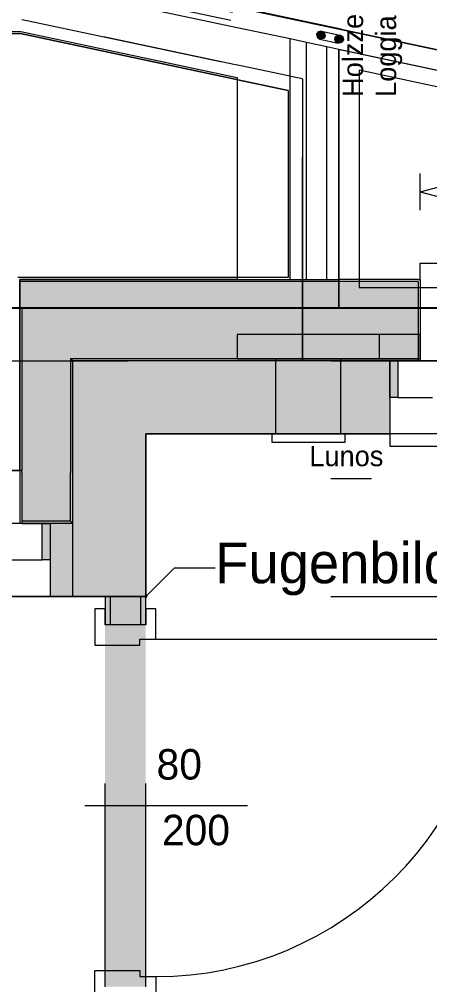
# Model space of a CAD drawing. Header units: metres. Extents: x -3 to 205, y -18 to 45.
# Drawn here: x 15.194 to 16.203, y -1.665 to 0.71 of the extents above; entities that cross this region are included whole.
import ezdxf

# ---------------------------------------------------------------- set-up
doc = ezdxf.new("R2010")
doc.units = ezdxf.units.M
doc.header["$MEASUREMENT"] = 0
doc.set_wipeout_variables(frame=1)
for name, pattern in [('Achse', [0.004, 0.002, -0.001, 0, -0.001]), ('Baufluchtlinie', [0.013, 0.008, -0.005]), ('Punkt 1_1', [0.075, 0.025, -0.05]), ('Untersicht', [0.001, 0.0005, -0.0005]), ('Wipeout_Contour', [1, 0, -1])]:
    doc.linetypes.add(name, pattern=pattern)
for name, color, linetype in [('1._1.Stock PP STG1_3_000 Achsraster', 7, 'Continuous'), ('1._1.Stock PP STG1_3_110 Wand Aussen', 7, 'Continuous'), ('1._1.Stock PP STG1_3_130 Wand Innen', 7, 'Continuous'), ('1._1.Stock PP STG1_3_140 Geländer transparent', 7, 'Continuous'), ('1._1.Stock PP STG1_3_165 Fassadengestaltung 1 Rankgerüst', 7, 'Continuous'), ('1._1.Stock PP STG1_3_165 Fassadengestaltung Bänder', 7, 'Continuous'), ('1._1.Stock PP STG1_3_210 Decke', 7, 'Continuous'), ('1._1.Stock PP STG1_3_220 Bodenaufbau', 7, 'Continuous'), ('1._1.Stock PP STG1_3_220 Bodenaufbau - Außen_ Gefälle', 7, 'Continuous'), ('1._1.Stock PP STG1_3_221 Bodenaufbau - Abdichtung', 7, 'Continuous'), ('1._1.Stock PP STG1_3_221 Bodenaufbau - Terrassenbelag', 7, 'Continuous'), ('1._1.Stock PP STG1_3_240 Unterdämmung', 7, 'Continuous'), ('1._1.Stock PP STG1_3_250 Träger Unterzug', 7, 'Continuous'), ('1._1.Stock PP STG1_3_520 Fixeinbauten', 7, 'Continuous'), ('1._1.Stock PP STG1_3_715 Fassaden Pflanzen', 7, 'Continuous'), ('1._1.Stock PP STG1_3_815 Raumbegrenzung', 7, 'Continuous'), ('1._1.Stock PP STG1_3_915 Allgemein Beschriftung.x', 7, 'Continuous'), ('1._1.Stock PP STG1_3_955 Polierplan Beschriftung', 7, 'Continuous'), ('1._1.Stock PP STG1_3_970 Brandschutz', 7, 'Continuous'), ('1._1.Stock PP STG1_3_Neubau_840 Baulinien', 7, 'Continuous')]:
    doc.layers.add(name, color=color, linetype=linetype)
doc.styles.add('ERSTELLTER_STIL_2', font='')
doc.styles.get('ERSTELLTER_STIL_2').set_extended_font_data('Eurostile')
doc.linetypes.add('Grenze Grundstück', pattern='A,0,[1,415_260415_PP_VA_1_4 1 St1.Shx,S=0.00031746,R=0,X=0,Y=0],-0.04,0', length=0.04)

msp = doc.modelspace()

# ---------------------------------------------------------------- hatches: boundary and pattern name
at = {"layer": '1._1.Stock PP STG1_3_110 Wand Aussen', "linetype": 'Continuous', "lineweight": 13, "true_color": 0xff6400}
for points in [[(15.2, 0), (15.2, 0.0639), (15.1991, 0.065), (15.195, 0.065), (15.195, 0)], [(15.1991, 0.065), (15.2521, 0), (16.175, 0), (16.175, 0.065)], [(15.2521, 0), (15.2, 0.0639), (15.2, 0)], [(15.32, -0.125), (15.32, -0.0832), (15.2521, 0), (15.2, 0), (15.2, -0.125)], [(15.32, 0), (15.2521, 0), (15.32, -0.0832)], [(15.32, -0.0832), (15.3541, -0.125), (16.175, -0.125), (16.175, 0), (15.32, 0)], [(15.325, -0.125), (15.325, -0.0894), (15.32, -0.0832), (15.32, -0.125)], [(15.3541, -0.125), (15.325, -0.0894), (15.325, -0.125)], [(15.32, -0.405), (15.32, -0.125), (15.2, -0.125), (15.2, -0.405)], [(16.125, -0.22), (16.125, -0.13), (16.105, -0.13), (16.105, -0.22)], [(15.32, -0.405), (15.2, -0.405), (15.32, -0.525)], [(15.2, -0.405), (15.2, -0.525), (15.32, -0.525)], [(15.25, -0.53), (15.25, -0.62), (15.27, -0.62), (15.27, -0.53)]]:
    msp.add_hatch(color=30, dxfattribs=at).paths.add_polyline_path(points)
at = {"layer": '1._1.Stock PP STG1_3_110 Wand Aussen', "linetype": 'Continuous', "lineweight": 0, "true_color": 0x373737}
for points in [[(15.325, -0.13), (15.325, -0.125), (15.32, -0.125), (15.32, -0.13)], [(15.325, -0.525), (15.325, -0.13), (15.32, -0.13), (15.32, -0.525)], [(15.3582, -0.13), (15.3541, -0.125), (15.325, -0.125), (15.325, -0.13)], [(15.3541, -0.125), (15.3582, -0.13), (16.175, -0.13), (16.175, -0.125)], [(15.2, -0.53), (15.32, -0.53), (15.32, -0.525), (15.2, -0.525)], [(15.325, -0.525), (15.32, -0.525), (15.325, -0.53)], [(15.32, -0.525), (15.32, -0.53), (15.325, -0.53)]]:
    msp.add_hatch(color=250, dxfattribs=at).paths.add_polyline_path(points)
at = {"layer": '1._1.Stock PP STG1_3_110 Wand Aussen', "linetype": 'Continuous', "lineweight": 13, "true_color": 0x3f7f02}
for points in [[(15.325, -0.13), (15.325, -0.31), (15.505, -0.31), (15.3582, -0.13)], [(15.3582, -0.13), (15.505, -0.31), (15.505, -0.13)], [(15.505, -0.13), (15.505, -0.31), (16.105, -0.31), (16.105, -0.22), (16.105, -0.13)], [(15.505, -0.53), (15.505, -0.31), (15.325, -0.31), (15.325, -0.53)], [(15.27, -0.53), (15.27, -0.62), (15.27, -0.71), (15.325, -0.71), (15.325, -0.53)], [(15.505, -0.53), (15.325, -0.53), (15.505, -0.71)], [(15.325, -0.53), (15.325, -0.71), (15.505, -0.71)]]:
    msp.add_hatch(color=76, dxfattribs=at).paths.add_polyline_path(points)
at = {"layer": '1._1.Stock PP STG1_3_130 Wand Innen', "linetype": 'Continuous', "lineweight": 13, "true_color": 0xfb02fe}
for points in [[(15.4175, -0.71), (15.405, -0.71), (15.405, -0.78), (15.4175, -0.78)], [(15.4925, -0.71), (15.4925, -0.78), (15.505, -0.78), (15.505, -0.71)]]:
    msp.add_hatch(color=6, dxfattribs=at).paths.add_polyline_path(points)
at = {"layer": '1._1.Stock PP STG1_3_130 Wand Innen', "linetype": 'Continuous', "lineweight": 13, "true_color": 0xffaa00}
msp.add_hatch(color=40, dxfattribs=at).paths.add_polyline_path([(15.4175, -0.71), (15.4175, -0.78), (15.4925, -0.78), (15.4925, -0.71)])
at = {"layer": '1._1.Stock PP STG1_3_130 Wand Innen', "linetype": 'Continuous', "lineweight": 0, "true_color": 0xffffff}
msp.add_hatch(color=7, dxfattribs=at).paths.add_polyline_path([(15.505, -0.78), (15.405, -0.78), (15.405, -1.67), (15.505, -1.67)])
at = {"layer": '1._1.Stock PP STG1_3_955 Polierplan Beschriftung', "linetype": 'Continuous', "lineweight": 13, "true_color": 0xfb02fe}
msp.add_hatch(color=6, dxfattribs=at).paths.add_polyline_path([(15.5025, -0.71), (15.5027, -0.711), (15.5032, -0.7118), (15.504, -0.7123), (15.505, -0.7125), (15.506, -0.7123), (15.5068, -0.7118), (15.5073, -0.711), (15.5075, -0.71), (15.5073, -0.709), (15.5068, -0.7082), (15.506, -0.7077), (15.505, -0.7075), (15.504, -0.7077), (15.5032, -0.7082), (15.5027, -0.709)])

# ---------------------------------------------------------------- linework, layer by layer
at = {"layer": '1._1.Stock PP STG1_3_000 Achsraster', "color": 5, "linetype": 'Achse', "lineweight": 0, "ltscale": 1000}
msp.add_line((-1.5, 0), (21, 0), dxfattribs=at)
at = {"layer": '1._1.Stock PP STG1_3_110 Wand Aussen', "color": 7, "linetype": 'Continuous', "lineweight": 13, "ltscale": 1000}
for p, q in [((16.18, 0.07), (16.18, 0.11)), ((16.18, 0.11), (17.98, 0.11)), ((15.1991, 0.065), (15.195, 0.065)), ((16.175, 0.065), (15.1991, 0.065)), ((16.175, 0.07), (16.18, 0.07)), ((16.175, 0.065), (16.175, -0.13)), ((16.18, 0.07), (16.18, 0.065)), ((16.18, 0.07), (16.18, 0.065)), ((16.18, 0.065), (16.18, 0)), ((16.18, 0.065), (16.18, 0)), ((15.2, 0), (15.2, -0.125)), ((15.2, 0), (15.2, -0.125)), ((16.18, 0), (16.18, -0.125)), ((16.18, 0), (16.18, -0.125)), ((15.2, -0.125), (15.2, -0.4)), ((15.325, -0.125), (15.32, -0.125)), ((15.32, -0.125), (15.32, -0.13)), ((15.32, -0.125), (15.32, -0.13)), ((15.32, -0.13), (15.32, -0.405)), ((15.3541, -0.125), (15.325, -0.125)), ((16.175, -0.125), (15.3541, -0.125)), ((16.225, -0.13), (16.125, -0.13)), ((16.125, -0.13), (16.125, -0.22)), ((16.175, -0.13), (16.18, -0.13)), ((16.175, -0.13), (16.18, -0.13)), ((16.175, -0.13), (16.18, -0.13)), ((16.18, -0.125), (16.18, -0.13)), ((16.18, -0.125), (16.18, -0.13)), ((16.125, -0.22), (16.21, -0.22)), ((16.105, -0.31), (16.105, -0.34)), ((16.105, -0.34), (18.055, -0.34)), ((14.175, -0.4), (15.195, -0.4)), ((15.195, -0.4), (15.195, -0.405)), ((15.2, -0.4), (15.195, -0.4)), ((15.195, -0.4), (15.195, -0.4)), ((15.195, -0.4), (15.195, -0.405)), ((15.2, -0.405), (15.2, -0.4)), ((15.2, -0.405), (15.2, -0.4)), ((15.195, -0.405), (15.195, -0.525)), ((15.195, -0.405), (15.195, -0.525)), ((15.2, -0.405), (15.2, -0.53)), ((15.32, -0.525), (15.32, -0.405)), ((15.32, -0.525), (15.32, -0.405)), ((15.25, -0.53), (15.15, -0.53)), ((15.195, -0.525), (15.195, -0.53)), ((15.195, -0.525), (15.195, -0.53)), ((15.2, -0.53), (15.195, -0.53)), ((15.2, -0.53), (15.195, -0.53)), ((15.2, -0.53), (15.195, -0.53)), ((15.32, -0.525), (15.2, -0.525)), ((15.2, -0.53), (15.27, -0.53)), ((15.2, -0.53), (15.27, -0.53)), ((15.2, -0.53), (15.27, -0.53)), ((15.25, -0.62), (15.25, -0.53)), ((15.165, -0.62), (15.25, -0.62)), ((14.1, -0.71), (15.27, -0.71)), ((15.27, -0.71), (15.27, -0.71))]:
    msp.add_line(p, q, dxfattribs=at)
at = {"layer": '1._1.Stock PP STG1_3_110 Wand Aussen', "color": 1, "linetype": 'Baufluchtlinie', "lineweight": 0, "ltscale": 1000}
for p, q in [((15.2, 0), (15.195, 0)), ((15.2, 0), (15.195, 0)), ((15.2521, 0), (15.2, 0)), ((15.32, 0), (15.2521, 0)), ((16.175, 0), (15.32, 0))]:
    msp.add_line(p, q, dxfattribs=at)
at = {"layer": '1._1.Stock PP STG1_3_110 Wand Aussen', "color": 7, "linetype": 'Continuous', "lineweight": 18, "ltscale": 1000}
for p, q in [((15.3582, -0.13), (15.325, -0.13)), ((15.325, -0.13), (15.325, -0.31)), ((15.325, -0.13), (15.325, -0.31)), ((15.505, -0.13), (15.3582, -0.13)), ((16.105, -0.13), (15.505, -0.13)), ((16.105, -0.13), (16.175, -0.13)), ((16.105, -0.13), (16.105, -0.22)), ((16.105, -0.13), (16.105, -0.22)), ((16.105, -0.13), (16.105, -0.22)), ((16.105, -0.13), (16.175, -0.13)), ((16.105, -0.13), (16.175, -0.13)), ((16.105, -0.22), (16.105, -0.31)), ((16.105, -0.22), (16.105, -0.31)), ((15.325, -0.31), (15.325, -0.525)), ((15.325, -0.53), (15.27, -0.53)), ((15.27, -0.53), (15.27, -0.62)), ((15.27, -0.53), (15.27, -0.62)), ((15.27, -0.53), (15.27, -0.62)), ((15.325, -0.53), (15.325, -0.525)), ((15.325, -0.53), (15.325, -0.525)), ((15.27, -0.62), (15.27, -0.71)), ((15.27, -0.62), (15.27, -0.71))]:
    msp.add_line(p, q, dxfattribs=at)
at = {"layer": '1._1.Stock PP STG1_3_110 Wand Aussen', "color": 8, "linetype": 'Punkt 1_1', "lineweight": 13, "ltscale": 1000}
for p, q in [((14.175, -0.4), (15.195, -0.4)), ((14.1, -0.71), (15.27, -0.71))]:
    msp.add_line(p, q, dxfattribs=at)
at = {"layer": '1._1.Stock PP STG1_3_110 Wand Aussen', "color": 7, "linetype": 'Continuous', "lineweight": 13, "ltscale": 1000, "flags": 128}
for points in [[(15.195, 0.07), (15.195, 0.065)], [(16.175, 0.07), (15.195, 0.07)], [(15.195, 0.065), (15.195, 0)], [(15.195, 0), (15.195, -0.4)]]:
    msp.add_lwpolyline(points, dxfattribs=at)
for points in [[(16.125, -0.22), (16.105, -0.22), (16.105, -0.13), (16.125, -0.13)], [(15.25, -0.53), (15.27, -0.53), (15.27, -0.62), (15.25, -0.62)]]:
    msp.add_lwpolyline(points, close=True, dxfattribs=at)
at = {"layer": '1._1.Stock PP STG1_3_110 Wand Aussen', "color": 7, "linetype": 'Continuous', "lineweight": 18, "ltscale": 1000, "flags": 128}
for points in [[(15.505, -0.31), (16.105, -0.31)], [(15.505, -0.53), (15.505, -0.31)], [(15.505, -0.71), (15.505, -0.53)], [(15.27, -0.71), (15.505, -0.71)]]:
    msp.add_lwpolyline(points, dxfattribs=at)
at = {"layer": '1._1.Stock PP STG1_3_130 Wand Innen', "color": 7, "linetype": 'Continuous', "lineweight": 18, "ltscale": 1000}
for p, q in [((15.4175, -0.71), (15.4175, -0.78)), ((15.4925, -0.78), (15.4925, -0.71)), ((15.4175, -0.78), (15.405, -0.78)), ((15.4175, -0.78), (15.405, -0.78)), ((15.4175, -0.78), (15.405, -0.78)), ((15.4925, -0.78), (15.4175, -0.78)), ((15.4925, -0.78), (15.4175, -0.78)), ((15.4925, -0.78), (15.4175, -0.78)), ((15.505, -0.78), (15.4925, -0.78)), ((15.505, -0.78), (15.4925, -0.78)), ((15.505, -0.78), (15.4925, -0.78))]:
    msp.add_line(p, q, dxfattribs=at)
at = {"layer": '1._1.Stock PP STG1_3_130 Wand Innen', "color": 7, "linetype": 'Continuous', "lineweight": 13, "ltscale": 1000}
for p, q in [((15.405, -0.74), (15.38, -0.74)), ((15.38, -0.74), (15.38, -0.83)), ((15.405, -0.78), (15.405, -0.74)), ((15.53, -0.74), (15.505, -0.74)), ((15.505, -0.74), (15.505, -0.78)), ((15.53, -0.815), (15.53, -0.74)), ((15.505, -0.78), (15.405, -0.78)), ((15.38, -0.83), (15.49, -0.83)), ((15.49, -0.83), (15.49, -0.815)), ((15.49, -0.815), (15.53, -0.815)), ((15.53, -0.815), (16.36, -0.815)), ((15.755, -1.225), (15.355, -1.225)), ((15.38, -1.63), (15.49, -1.63)), ((15.38, -1.71), (15.38, -1.63)), ((15.49, -1.63), (15.49, -1.645)), ((15.49, -1.645), (15.53, -1.645)), ((15.53, -1.645), (15.53, -1.71))]:
    msp.add_line(p, q, dxfattribs=at)
at = {"layer": '1._1.Stock PP STG1_3_130 Wand Innen', "color": 8, "linetype": 'Untersicht', "lineweight": 13, "ltscale": 1000}
for p, q in [((15.405, -1.67), (15.405, -0.78)), ((15.505, -1.67), (15.505, -0.78))]:
    msp.add_line(p, q, dxfattribs=at)
at = {"layer": '1._1.Stock PP STG1_3_130 Wand Innen', "color": 7, "linetype": 'Continuous', "lineweight": 18, "ltscale": 1000, "flags": 128}
for points in [[(15.405, -0.71), (15.405, -0.78)], [(15.4175, -0.71), (15.405, -0.71)], [(15.4925, -0.71), (15.4175, -0.71)], [(15.505, -0.71), (15.4925, -0.71)], [(15.505, -0.78), (15.505, -0.71)]]:
    msp.add_lwpolyline(points, dxfattribs=at)
at = {"layer": '1._1.Stock PP STG1_3_130 Wand Innen', "color": 7, "linetype": 'Continuous', "lineweight": 13, "ltscale": 1000}
msp.add_arc((15.53, -0.815), 0.83, 270, 0, dxfattribs=at)
at = {"layer": '1._1.Stock PP STG1_3_165 Fassadengestaltung 1 Rankgerüst', "color": 7, "linetype": 'Continuous', "lineweight": 18, "ltscale": 1000}
for p, q in [((15.9291, 0.6796), (15.9244, 0.6734)), ((15.9244, 0.6734), (15.9262, 0.6658)), ((15.9375, 0.6809), (15.9291, 0.6796)), ((15.9375, 0.6809), (15.9446, 0.6763)), ((15.9446, 0.6763), (15.9464, 0.6687))]:
    msp.add_line(p, q, dxfattribs=at)
at = {"layer": '1._1.Stock PP STG1_3_165 Fassadengestaltung 1 Rankgerüst', "color": 7, "linetype": 'Continuous', "lineweight": 18, "ltscale": 1000, "flags": 128}
for points in [[(15.9375, 0.6809), (15.9821, 0.6714)], [(15.9821, 0.6714), (15.9892, 0.6669)], [(15.9892, 0.6669), (15.991, 0.6593)]]:
    msp.add_lwpolyline(points, dxfattribs=at)
at = {"layer": '1._1.Stock PP STG1_3_165 Fassadengestaltung Bänder', "color": 7, "linetype": 'Continuous', "lineweight": 13, "ltscale": 1000, "flags": 128}
for points in [[(0, 0), (0, 0.0617), (3.72, 0.85), (5.89, 0.85), (13.09, 0.85), (15.21, 0.85), (18.985, 0.05), (18.985, 0), (18.935, 0), (18.935, 0.0074), (15.21, 0.8), (3.72, 0.8)], [(15.98, 0.6362), (15.98, 0), (18.935, 0), (18.935, 0.0074)], [(16.03, 0.05), (18.5194, 0.05), (16.03, 0.5846)]]:
    msp.add_lwpolyline(points, close=True, dxfattribs=at)
at = {"layer": '1._1.Stock PP STG1_3_165 Fassadengestaltung Bänder', "color": 7, "linetype": 'Continuous', "lineweight": 18, "ltscale": 1000, "flags": 128}
for points in [[(14.17, 0.85), (15.2152, 0.85), (18.985, 0.0511)], [(15.98, 0.6362), (15.21, 0.8), (14.17, 0.8)], [(15.98, 0), (15.98, 0.6362)], [(18.5194, 0.05), (16.03, 0.5846)], [(16.03, 0.5846), (16.03, 0.05)], [(16.03, 0.05), (18.5194, 0.05)], [(18.985, 0), (15.98, 0)]]:
    msp.add_lwpolyline(points, dxfattribs=at)
at = {"layer": '1._1.Stock PP STG1_3_210 Decke', "color": 7, "linetype": 'Continuous', "lineweight": 13, "ltscale": 1000, "true_color": 0xf4f4f4, "flags": 128}
for points in [[(12.96, -0.13), (13.04, -0.13), (13.04, 0.71), (15.2005, 0.71)], [(15.2005, 0.71), (15.89, 0.5633), (15.89, -0.13)], [(0.1305, -0.13), (0.1845, -14.87), (5.505, -14.87), (5.505, -15.84), (13.475, -15.84), (13.475, -14.87), (18.8055, -14.87), (18.8546, -0.13), (15.89, -0.13)], [(0.1305, -0.13), (0.1845, -14.87), (5.505, -14.87), (5.505, -15.84), (13.475, -15.84), (13.475, -14.87), (18.8055, -14.87), (18.8546, -0.13), (15.89, -0.13)], [(0.1305, -0.13), (0.1845, -14.87), (5.505, -14.87), (5.505, -15.84), (13.475, -15.84), (13.475, -14.87), (18.8055, -14.87), (18.8546, -0.13), (15.89, -0.13)]]:
    msp.add_lwpolyline(points, dxfattribs=at)
msp.add_lwpolyline([(12.96, -0.13), (15.225, -0.13), (15.325, -0.13), (15.325, -0.71), (12.96, -0.71)], close=True, dxfattribs=at)
at = {"layer": '1._1.Stock PP STG1_3_210 Decke', "color": 7, "linetype": 'Continuous', "lineweight": 18, "ltscale": 1000, "flags": 128}
for points in [[(15.89, -0.13), (15.325, -0.13)], [(15.325, -0.13), (15.325, -0.71)], [(15.89, -0.13), (15.325, -0.13)], [(15.325, -0.13), (15.325, -0.71)], [(15.89, -0.13), (15.325, -0.13)], [(15.325, -0.13), (15.325, -0.71)], [(15.325, -0.71), (12.96, -0.71)], [(15.325, -0.71), (12.96, -0.71)], [(15.325, -0.71), (12.96, -0.71)]]:
    msp.add_lwpolyline(points, dxfattribs=at)
at = {"layer": '1._1.Stock PP STG1_3_220 Bodenaufbau', "color": 7, "linetype": 'Continuous', "lineweight": 13, "ltscale": 1000, "true_color": 0xf4f4f4, "flags": 128}
msp.add_lwpolyline([(3.445, -0.31), (0.3111, -0.31), (0.3639, -14.69), (5.685, -14.69), (5.685, -15.66), (13.295, -15.66), (13.295, -14.69), (18.6261, -14.69), (18.674, -0.31), (15.505, -0.31), (15.505, -0.71), (12.78, -0.71), (12.78, -0.13), (6.2, -0.13), (6.2, -0.71), (3.445, -0.71)], close=True, dxfattribs=at)
at = {"layer": '1._1.Stock PP STG1_3_220 Bodenaufbau - Außen_ Gefälle', "color": 7, "linetype": 'Continuous', "lineweight": 13, "ltscale": 1000, "true_color": 0xf4f4f4, "flags": 128}
msp.add_lwpolyline([(15.1974, 0.68), (15.86, 0.539), (15.86, 0.07), (15.195, 0.07), (15.195, -0.4), (13.09, -0.4), (13.09, 0.68)], close=True, dxfattribs=at)
at = {"layer": '1._1.Stock PP STG1_3_221 Bodenaufbau - Abdichtung', "color": 171, "linetype": 'Untersicht', "lineweight": 13, "ltscale": 1000, "true_color": 0x6c6cff, "flags": 128}
for points in [[(15.89, -0.13), (15.325, -0.13)], [(15.325, -0.13), (15.325, -0.53)], [(15.3252, -0.53), (15.3252, -0.13)], [(15.325, -0.53), (13.37, -0.53)]]:
    msp.add_lwpolyline(points, dxfattribs=at)
at = {"layer": '1._1.Stock PP STG1_3_240 Unterdämmung', "color": 30, "linetype": 'Continuous', "lineweight": 13, "ltscale": 1000, "true_color": 0xff6400, "flags": 128}
msp.add_lwpolyline([(11.09, -0.13), (12.96, -0.13), (15.195, -0.13), (15.195, 0.07), (15.98, 0.07), (15.98, 0.6362), (15.21, 0.8), (11.09, 0.8)], dxfattribs=at)
at = {"layer": '1._1.Stock PP STG1_3_250 Träger Unterzug', "color": 7, "linetype": 'Achse', "lineweight": 13, "ltscale": 1000}
msp.add_line((12.96, -0.42), (18.8546, -0.42), dxfattribs=at)
at = {"layer": '1._1.Stock PP STG1_3_250 Träger Unterzug', "color": 7, "linetype": 'Untersicht', "lineweight": 13, "ltscale": 1000, "flags": 128}
for points in [[(12.96, -0.13), (18.8546, -0.13)], [(12.96, -0.71), (18.8546, -0.71)]]:
    msp.add_lwpolyline(points, dxfattribs=at)
at = {"layer": '1._1.Stock PP STG1_3_520 Fixeinbauten', "color": 8, "linetype": 'Untersicht', "lineweight": 0, "ltscale": 1000, "flags": 128}
for points in [[(16.08, -0.065), (15.73, -0.065)], [(15.73, -0.065), (15.73, -0.125)], [(16.08, -0.125), (16.08, -0.065)], [(16.18, -0.065), (16.08, -0.065)], [(16.18, -0.125), (16.18, -0.065)], [(15.73, -0.125), (16.08, -0.125)], [(15.825, -0.31), (15.825, -0.125)], [(15.985, -0.31), (15.985, -0.125)], [(16.08, -0.125), (16.18, -0.125)], [(15.995, -0.31), (15.815, -0.31)], [(15.815, -0.31), (15.815, -0.33)], [(15.815, -0.33), (15.995, -0.33)], [(15.995, -0.33), (15.995, -0.31)]]:
    msp.add_lwpolyline(points, dxfattribs=at)
at = {"layer": '1._1.Stock PP STG1_3_715 Fassaden Pflanzen', "color": 7, "linetype": 'Continuous', "lineweight": 13, "ltscale": 1000}
for p, q in [((15.9852, 0.686), (15.2223, 0.8484)), ((15.2119, 0.7995), (15.9748, 0.6371))]:
    msp.add_line(p, q, dxfattribs=at)
at = {"layer": '1._1.Stock PP STG1_3_815 Raumbegrenzung', "color": 254, "linetype": 'Continuous', "lineweight": 13, "ltscale": 1000, "flags": 128}
msp.add_lwpolyline([(13.09, -0.4), (15.195, -0.4), (15.195, 0.07), (15.86, 0.07), (15.86, 0.539), (15.1974, 0.68), (13.09, 0.68)], close=True, dxfattribs=at)
at = {"layer": '1._1.Stock PP STG1_3_955 Polierplan Beschriftung', "color": 6, "linetype": 'Continuous', "lineweight": 13, "ltscale": 1000, "true_color": 0xfb02fe}
for p, q in [((15.5068, -0.7082), (15.5757, -0.6393)), ((15.5757, -0.6393), (15.6757, -0.6393))]:
    msp.add_line(p, q, dxfattribs=at)
msp.add_circle((15.505, -0.71), 0.0025, dxfattribs=at)
at = {"layer": '1._1.Stock PP STG1_3_970 Brandschutz', "color": 16, "linetype": 'Continuous', "lineweight": 13, "ltscale": 1000, "true_color": 0x7e0000}
for p, q in [((16.18, 0.2404), (16.18, 0.331)), ((16.18, 0.2857), (16.2267, 0.2982)), ((16.18, 0.2857), (16.2267, 0.2732))]:
    msp.add_line(p, q, dxfattribs=at)
at = {"layer": '1._1.Stock PP STG1_3_Neubau_840 Baulinien', "color": 1, "linetype": 'Continuous', "lineweight": 25, "ltscale": 1000, "true_color": 0xfb0106, "flags": 128}
msp.add_lwpolyline([(-3.0225, 0.0171), (0, 0), (18.985, 0), (23.9775, -0.0042)], dxfattribs=at)
at = {"layer": '1._1.Stock PP STG1_3_Neubau_840 Baulinien', "color": 76, "linetype": 'Grenze Grundstück', "lineweight": 13, "ltscale": 1000, "true_color": 0x3f7f02, "flags": 128}
msp.add_lwpolyline([(0.0591, -18), (0.0564, -12.2031), (0, -0.0002), (18.985, -0.0012), (18.958, -11.4452), (18.914, -18)], dxfattribs=at)

# ---------------------------------------------------------------- texts
at = {"layer": '1._1.Stock PP STG1_3_130 Wand Innen', "color": 7, "linetype": 'Continuous', "lineweight": 13, "char_height": 0.075, "attachment_point": 9, "style": 'ERSTELLTER_STIL_2'}
for s, insert in [('\\A1;{\\pqr;\\pt0;\\fEurostile|b0|i0|c0|p0;\\W1.000000;80}', (15.643, -1.1614)), ('\\A1;{\\pqr;\\pt0;\\fEurostile|b0|i0|c0|p0;\\W1.000000;200}', (15.712, -1.323))]:
    msp.add_mtext(s, dxfattribs=dict(at, insert=insert))
at = {"layer": '1._1.Stock PP STG1_3_915 Allgemein Beschriftung.x', "color": 250, "linetype": 'Continuous', "lineweight": 13, "true_color": 0x3f3f3f, "insert": (15.9982, -0.3394), "char_height": 0.05, "attachment_point": 2, "style": 'ERSTELLTER_STIL_2'}
msp.add_mtext('\\A1;{\\pqc;\\fEurostile|b0|i0|c0|p0;\\W1.000000;Lunos}', dxfattribs=at)
at = {"layer": '1._1.Stock PP STG1_3_955 Polierplan Beschriftung', "color": 6, "linetype": 'Continuous', "lineweight": 13, "true_color": 0xfb02fe, "insert": (15.6757, -0.6424), "char_height": 0.1, "attachment_point": 4, "style": 'ERSTELLTER_STIL_2'}
msp.add_mtext('\\A1;{\\pql;\\fEurostile|b0|i0|c0|p0;\\W1.000000;Fugenbildung}', dxfattribs=at)

# ---------------------------------------------------------------- next in the draw order: wipeouts: each hides what was drawn before it
at = {"color": 254, "linetype": 'Wipeout_Contour', "lineweight": 0, "ltscale": 44.66681}
msp.add_wipeout([(15.21, 0.8), (14.6334, 0.8), (15.1974, 0.68)], dxfattribs=at).dxf.layer = '1._1.Stock PP STG1_3_140 Geländer transparent'
at = {"color": 254, "linetype": 'Wipeout_Contour', "lineweight": 0, "ltscale": 48.435328}
msp.add_wipeout([(15.95, 0.6426), (15.95, 0.6278), (15.98, 0.6362)], dxfattribs=at).dxf.layer = '1._1.Stock PP STG1_3_140 Geländer transparent'

# ---------------------------------------------------------------- next in the draw order: hatches: boundary and pattern name
at = {"layer": '1._1.Stock PP STG1_3_165 Fassadengestaltung 1 Rankgerüst', "linetype": 'Continuous', "lineweight": 13}
msp.add_hatch(color=5, dxfattribs=at).paths.add_polyline_path([(15.9737, 0.6694, 0.414214), (15.9722, 0.6553, 0.414214), (15.9863, 0.6538, 0.414214), (15.9878, 0.6679, 0.414214)])

# ---------------------------------------------------------------- next in the draw order: linework, layer by layer
at = {"layer": '1._1.Stock PP STG1_3_165 Fassadengestaltung 1 Rankgerüst', "color": 7, "linetype": 'Continuous', "lineweight": 18, "ltscale": 1000, "flags": 128}
for points in [[(15.9863, 0.653), (15.9779, 0.6518)], [(15.991, 0.6593), (15.9863, 0.653)]]:
    msp.add_lwpolyline(points, dxfattribs=at)
at = {"layer": '1._1.Stock PP STG1_3_165 Fassadengestaltung 1 Rankgerüst', "color": 7, "linetype": 'Continuous', "lineweight": 18, "ltscale": 1000}
msp.add_circle((15.98, 0.6616), 0.01, dxfattribs=at)

# ---------------------------------------------------------------- next in the draw order: wipeouts: each hides what was drawn before it
at = {"color": 254, "linetype": 'Wipeout_Contour', "lineweight": 0, "ltscale": 56.470311}
msp.add_wipeout([(14.6334, 0.8), (13.13, 0.8), (13.13, 0.68), (15.1974, 0.68)], dxfattribs=at).dxf.layer = '1._1.Stock PP STG1_3_140 Geländer transparent'
at = {"color": 254, "linetype": 'Wipeout_Contour', "lineweight": 0, "ltscale": 63.771197}
msp.add_wipeout([(15.9, 0.6139), (15.95, 0.6278), (15.95, 0.6426), (15.9, 0.6532)], dxfattribs=at).dxf.layer = '1._1.Stock PP STG1_3_140 Geländer transparent'

# ---------------------------------------------------------------- next in the draw order: hatches: boundary and pattern name
at = {"layer": '1._1.Stock PP STG1_3_165 Fassadengestaltung 1 Rankgerüst', "linetype": 'Continuous', "lineweight": 13}
msp.add_hatch(color=5, dxfattribs=at).paths.add_polyline_path([(15.9417, 0.6625), (15.9464, 0.6687), (15.9446, 0.6763), (15.9375, 0.6809), (15.9291, 0.6796), (15.9244, 0.6734), (15.9262, 0.6658), (15.9333, 0.6613)])

# ---------------------------------------------------------------- next in the draw order: linework, layer by layer
at = {"layer": '1._1.Stock PP STG1_3_140 Geländer transparent', "color": 7, "linetype": 'Continuous', "lineweight": 18, "ltscale": 1000, "flags": 128}
msp.add_lwpolyline([(13.13, 0.68), (15.1974, 0.68)], dxfattribs=at)
at = {"layer": '1._1.Stock PP STG1_3_165 Fassadengestaltung 1 Rankgerüst', "color": 7, "linetype": 'Continuous', "lineweight": 18, "ltscale": 1000}
for p, q in [((15.9262, 0.6658), (15.9333, 0.6613)), ((15.9464, 0.6687), (15.9417, 0.6625)), ((15.9417, 0.6625), (15.9333, 0.6613))]:
    msp.add_line(p, q, dxfattribs=at)
at = {"layer": '1._1.Stock PP STG1_3_165 Fassadengestaltung 1 Rankgerüst', "color": 7, "linetype": 'Continuous', "lineweight": 18, "ltscale": 1000, "flags": 128}
msp.add_lwpolyline([(15.9333, 0.6613), (15.9779, 0.6518)], dxfattribs=at)

# ---------------------------------------------------------------- next in the draw order: wipeouts: each hides what was drawn before it
at = {"color": 254, "linetype": 'Wipeout_Contour', "lineweight": 0, "ltscale": 63.594543}
msp.add_wipeout([(15.86, 0.6028), (15.9, 0.6139), (15.9, 0.6532), (15.86, 0.6617)], dxfattribs=at).dxf.layer = '1._1.Stock PP STG1_3_140 Geländer transparent'
at = {"color": 254, "linetype": 'Wipeout_Contour', "lineweight": 0, "ltscale": 63.915082}
msp.add_wipeout([(15.98, 0.07), (15.98, 0.6362), (15.95, 0.6278), (15.95, 0.07)], dxfattribs=at).dxf.layer = '1._1.Stock PP STG1_3_140 Geländer transparent'

# ---------------------------------------------------------------- next in the draw order: linework, layer by layer
at = {"layer": '1._1.Stock PP STG1_3_140 Geländer transparent', "color": 7, "linetype": 'Continuous', "lineweight": 18, "ltscale": 1000, "flags": 128}
for points in [[(15.95, 0.6426), (15.9, 0.6532)], [(15.98, 0.07), (15.98, 0.6362)]]:
    msp.add_lwpolyline(points, dxfattribs=at)

# ---------------------------------------------------------------- next in the draw order: texts
at = {"layer": '1._1.Stock PP STG1_3_915 Allgemein Beschriftung.x', "color": 1, "linetype": 'Continuous', "lineweight": 0, "insert": (15.9894, 0.5191), "char_height": 0.05, "width": 0.449098, "attachment_point": 1, "rotation": 90, "line_spacing_factor": 0.975007, "style": 'ERSTELLTER_STIL_2'}
msp.add_mtext('\\A1;{\\pql;\\fEurostile|b0|i0|c0|p0;\\W1.000000;Holzzement-Wand Loggia}', dxfattribs=at)

# ---------------------------------------------------------------- next in the draw order: wipeouts: each hides what was drawn before it
at = {"color": 254, "linetype": 'Wipeout_Contour', "lineweight": 0, "ltscale": 63.251619}
msp.add_wipeout([(15.73, 0.5667), (15.86, 0.6028), (15.86, 0.6617), (15.73, 0.6894)], dxfattribs=at).dxf.layer = '1._1.Stock PP STG1_3_140 Geländer transparent'
at = {"color": 254, "linetype": 'Wipeout_Contour', "lineweight": 0, "ltscale": 63.753841}
msp.add_wipeout([(15.95, 0.07), (15.95, 0.6278), (15.9, 0.6139), (15.9, 0.07)], dxfattribs=at).dxf.layer = '1._1.Stock PP STG1_3_140 Geländer transparent'

# ---------------------------------------------------------------- next in the draw order: linework, layer by layer
at = {"layer": '1._1.Stock PP STG1_3_140 Geländer transparent', "color": 7, "linetype": 'Continuous', "lineweight": 18, "ltscale": 1000}
for p, q in [((15.95, 0.6278), (15.95, 0.6426)), ((15.95, 0.07), (15.95, 0.6278))]:
    msp.add_line(p, q, dxfattribs=at)
at = {"layer": '1._1.Stock PP STG1_3_140 Geländer transparent', "color": 7, "linetype": 'Continuous', "lineweight": 18, "ltscale": 1000, "flags": 128}
for points in [[(15.86, 0.6617), (15.73, 0.6894)], [(15.9, 0.6532), (15.86, 0.6617)], [(15.98, 0.6362), (15.95, 0.6426)], [(15.95, 0.07), (15.98, 0.07)]]:
    msp.add_lwpolyline(points, dxfattribs=at)

# ---------------------------------------------------------------- next in the draw order: wipeouts: each hides what was drawn before it
at = {"color": 254, "linetype": 'Wipeout_Contour', "lineweight": 0, "ltscale": 63.5733}
msp.add_wipeout([(15.9, 0.07), (15.9, 0.6139), (15.86, 0.6028), (15.86, 0.07)], dxfattribs=at).dxf.layer = '1._1.Stock PP STG1_3_140 Geländer transparent'

# ---------------------------------------------------------------- next in the draw order: linework, layer by layer
at = {"layer": '1._1.Stock PP STG1_3_140 Geländer transparent', "color": 7, "linetype": 'Continuous', "lineweight": 18, "ltscale": 1000}
for p, q in [((15.9, 0.6139), (15.9, 0.6532)), ((15.9, 0.07), (15.9, 0.6139))]:
    msp.add_line(p, q, dxfattribs=at)
at = {"layer": '1._1.Stock PP STG1_3_140 Geländer transparent', "color": 7, "linetype": 'Continuous', "lineweight": 18, "ltscale": 1000, "flags": 128}
msp.add_lwpolyline([(15.9, 0.07), (15.95, 0.07)], dxfattribs=at)
at = {"layer": '1._1.Stock PP STG1_3_221 Bodenaufbau - Abdichtung', "color": 171, "linetype": 'Untersicht', "lineweight": 13, "ltscale": 1000, "true_color": 0x6c6cff, "flags": 128}
for points in [[(15.89, 0.5633), (15.89, -0.13)], [(15.8902, -0.13), (15.8902, 0.5633)]]:
    msp.add_lwpolyline(points, dxfattribs=at)

# ---------------------------------------------------------------- next in the draw order: wipeouts: each hides what was drawn before it
at = {"color": 254, "linetype": 'Wipeout_Contour', "lineweight": 0, "ltscale": 46.994038}
msp.add_wipeout([(15.86, 0.539), (15.86, 0.6028), (15.73, 0.5667)], dxfattribs=at).dxf.layer = '1._1.Stock PP STG1_3_140 Geländer transparent'

# ---------------------------------------------------------------- next in the draw order: linework, layer by layer
at = {"layer": '1._1.Stock PP STG1_3_140 Geländer transparent', "color": 7, "linetype": 'Continuous', "lineweight": 18, "ltscale": 1000}
msp.add_line((15.86, 0.6028), (15.86, 0.6617), dxfattribs=at)

# ---------------------------------------------------------------- next in the draw order: wipeouts: each hides what was drawn before it
at = {"color": 254, "linetype": 'Wipeout_Contour', "lineweight": 0, "ltscale": 63.227775}
msp.add_wipeout([(15.73, 0.5667), (15.73, 0.07), (15.86, 0.07), (15.86, 0.539)], dxfattribs=at).dxf.layer = '1._1.Stock PP STG1_3_140 Geländer transparent'

# ---------------------------------------------------------------- next in the draw order: linework, layer by layer
at = {"layer": '1._1.Stock PP STG1_3_140 Geländer transparent', "color": 7, "linetype": 'Continuous', "lineweight": 18, "ltscale": 1000}
for p, q in [((15.86, 0.539), (15.86, 0.6028)), ((15.86, 0.07), (15.86, 0.539))]:
    msp.add_line(p, q, dxfattribs=at)
at = {"layer": '1._1.Stock PP STG1_3_140 Geländer transparent', "color": 7, "linetype": 'Continuous', "lineweight": 18, "ltscale": 1000, "flags": 128}
for points in [[(15.73, 0.5667), (15.73, 0.07)], [(15.73, 0.07), (15.86, 0.07)], [(15.86, 0.07), (15.9, 0.07)]]:
    msp.add_lwpolyline(points, dxfattribs=at)
at = {"layer": '1._1.Stock PP STG1_3_221 Bodenaufbau - Terrassenbelag', "color": 7, "linetype": 'Continuous', "lineweight": 18, "ltscale": 1000, "flags": 128}
for points in [[(15.855, 0.535), (15.855, 0.075)], [(15.855, 0.075), (15.19, 0.075)]]:
    msp.add_lwpolyline(points, dxfattribs=at)

# ---------------------------------------------------------------- next in the draw order: wipeouts: each hides what was drawn before it
at = {"color": 254, "linetype": 'Wipeout_Contour', "lineweight": 0, "ltscale": 61.919515}
msp.add_wipeout([(15.21, 0.8), (15.1974, 0.68), (15.73, 0.5667), (15.73, 0.6894)], dxfattribs=at).dxf.layer = '1._1.Stock PP STG1_3_140 Geländer transparent'

# ---------------------------------------------------------------- next in the draw order: linework, layer by layer
at = {"layer": '1._1.Stock PP STG1_3_140 Geländer transparent', "color": 7, "linetype": 'Continuous', "lineweight": 18, "ltscale": 1000, "flags": 128}
for points in [[(15.73, 0.6894), (15.21, 0.8)], [(15.1974, 0.68), (15.73, 0.5667)]]:
    msp.add_lwpolyline(points, dxfattribs=at)
at = {"layer": '1._1.Stock PP STG1_3_165 Fassadengestaltung 1 Rankgerüst', "color": 8, "linetype": 'Untersicht', "lineweight": 13, "ltscale": 1000, "flags": 128}
for points in [[(15.2291, 0.8316), (15.9375, 0.6809)], [(15.2249, 0.812), (15.9333, 0.6613)]]:
    msp.add_lwpolyline(points, dxfattribs=at)
at = {"layer": '1._1.Stock PP STG1_3_221 Bodenaufbau - Abdichtung', "color": 171, "linetype": 'Untersicht', "lineweight": 13, "ltscale": 1000, "true_color": 0x6c6cff, "flags": 128}
for points in [[(14.2, 0.71), (15.2005, 0.71), (15.89, 0.5633)], [(15.8902, 0.5633), (15.2007, 0.71)]]:
    msp.add_lwpolyline(points, dxfattribs=at)
at = {"layer": '1._1.Stock PP STG1_3_221 Bodenaufbau - Terrassenbelag', "color": 7, "linetype": 'Continuous', "lineweight": 18, "ltscale": 1000, "flags": 128}
for points in [[(13.095, 0.675), (15.1968, 0.675), (15.855, 0.535)], [(15.8548, 0.5351), (15.197, 0.675)]]:
    msp.add_lwpolyline(points, dxfattribs=at)

doc.saveas('drawing.dxf')
